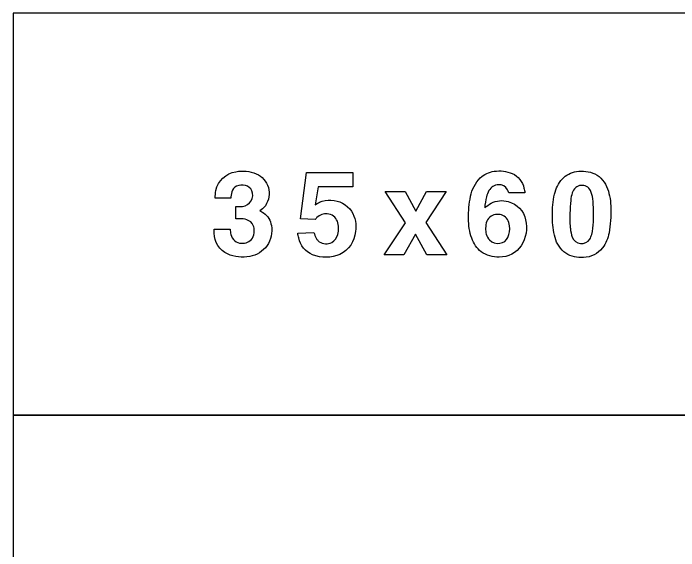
# Model space of a CAD drawing. Extents: x 5438 to 9638, y -256 to 3244.
# Drawn here: x 5438 to 6597, y 2308 to 3244 of the extents above; entities that cross this region are included whole.
import ezdxf

# ---------------------------------------------------------------- set-up
doc = ezdxf.new("R2010")
doc.units = 0
doc.header["$MEASUREMENT"] = 0

msp = doc.modelspace()

# ---------------------------------------------------------------- linework, layer by layer
for points in [[(5438.3, 2544.3), (6838.3, 2544.3), (6838.3, 3244.3), (5438.3, 3244.3)], [(6121, 2879.3), (6085.9, 2933.8), (6120.6, 2933.8), (6138.9, 2899.8), (6157.6, 2933.8), (6191.8, 2933.8), (6156.2, 2879.8), (6192.7, 2823.8), (6158.2, 2823.8), (6138.3, 2859.8), (6117.9, 2823.8), (6083.8, 2823.8)], [(5438.3, 1144.3), (6838.3, 1144.3), (6838.3, 2544.3), (5438.3, 2544.3)]]:
    msp.add_lwpolyline(points, close=True)
for points in [[(5788, 2868.1), (5815.8, 2868.1, 0.041185), (5817, 2859, 0.335066), (5835.3, 2843.8, 0.276505), (5854.5, 2852.5, 0.158203), (5857.8, 2865, 0.087822), (5856.1, 2874.5, 0.217575), (5844.9, 2884.7, 0.088273), (5832.2, 2886.5), (5825.7, 2886.5), (5825.7, 2907.7, 0.028213), (5837.5, 2908, 0.50028), (5853.6, 2935.3, 0.235001), (5842.5, 2944.4, 0.165496), (5827.1, 2943, 0.220849), (5818.6, 2933.1, 0.055705), (5816.9, 2922.1), (5790, 2922.1, -0.0488), (5791, 2935.7, -0.30773), (5825.6, 2968.4, -0.146685), (5861.3, 2964.8, -0.469869), (5877.2, 2909.2, -0.089115), (5870, 2902.1), (5867.4, 2900.3, -0.024533), (5874.1, 2896.5, -0.202429), (5887.5, 2874.5, -0.422325), (5849.9, 2820.8, -0.154301), (5811.4, 2825.1, -0.287878), (5788, 2861.5, -0.014388)], [(5933.5, 2861.3), (5961.7, 2862.4, 0.045272), (5965.5, 2852.7, 0.056773), (5968.4, 2848.5, 0.070207), (5971, 2846.5, 0.264984), (5992.6, 2845.3, 0.20748), (6003.1, 2859.2, 0.147389), (6002.4, 2882, 0.308532), (5984.8, 2894.8, 0.215743), (5966.9, 2888.7, 0.028781), (5963.7, 2885), (5938.1, 2886.2), (5948.8, 2967), (6029.2, 2967), (6029.2, 2941.9), (5969, 2941.9), (5963.6, 2910.7, -0.021125), (5971.3, 2915.2, -0.121371), (5991.3, 2918.7, -0.244671), (6027.2, 2899.5, -0.173069), (6034.1, 2864, -0.256779), (6007, 2824.4, -0.199585), (5959.3, 2823.8, -0.245625), (5935.1, 2853.1, -0.017006)], [(6328.9, 2931.6), (6300.7, 2931.6, 0.03331), (6298.7, 2937, 0.308433), (6283, 2945.7, 0.256298), (6266.2, 2935.4, 0.071855), (6261.9, 2924.4, 0.042284), (6258.9, 2905.6, -0.034326), (6270.2, 2913.5, -0.198215), (6299.9, 2916.3, -0.294049), (6330.2, 2884.3, -0.195966), (6322.6, 2839.5, -0.251599), (6284.3, 2819.6, -0.162734), (6252.8, 2828.9, -0.142524), (6236.3, 2852.4, -0.086795), (6230.9, 2886.9, -0.056163), (6234.3, 2925.6, -0.143087), (6251.1, 2957.5, -0.165016), (6275.5, 2969.1, -0.137094), (6306.7, 2965.3, -0.238813), (6327.3, 2939.8, -0.016987)], [(6376.8, 2891.7, -0.056308), (6380.4, 2929.4, -0.130301), (6393.8, 2955.7, -0.174843), (6418.9, 2968.6, -0.147552), (6450.7, 2964.6, -0.192146), (6472.8, 2938.7, -0.0834), (6478.4, 2904.5, -0.054551), (6475.3, 2862, -0.116773), (6463.9, 2835.6, -0.221099), (6431, 2818.9, -0.162564), (6400.1, 2826.5, -0.174743), (6381.3, 2853.7, -0.064087), (6376.9, 2888.9)], [(6407.6, 2873.4, 0.012459), (6408, 2869.6, 0.066819), (6411.3, 2854.4, 0.615362), (6441.9, 2851, 0.072688), (6445.1, 2858.8, 0.058856), (6448, 2881.2, 0.038904), (6447, 2921.4, 0.084671), (6443, 2935.4, 0.156013), (6436.2, 2942.7, 0.143208), (6426.7, 2944.5, 0.172584), (6417.3, 2940.8, 0.132565), (6411.3, 2931.4, 0.049832), (6408.6, 2918.4, 0.036873)], [(6260.5, 2869.8, 0.064186), (6261.7, 2859.6, 0.139351), (6267.4, 2849.5, 0.240104), (6285.3, 2843.8, 0.267924), (6299.3, 2854, 0.140614), (6302.2, 2874.3, 0.112774), (6298.3, 2885.4, 0.271024), (6280.7, 2894, 0.294594), (6262.7, 2882.1, 0.090866)]]:
    msp.add_lwpolyline(points, format="xyb", close=True)

doc.saveas('drawing.dxf')
